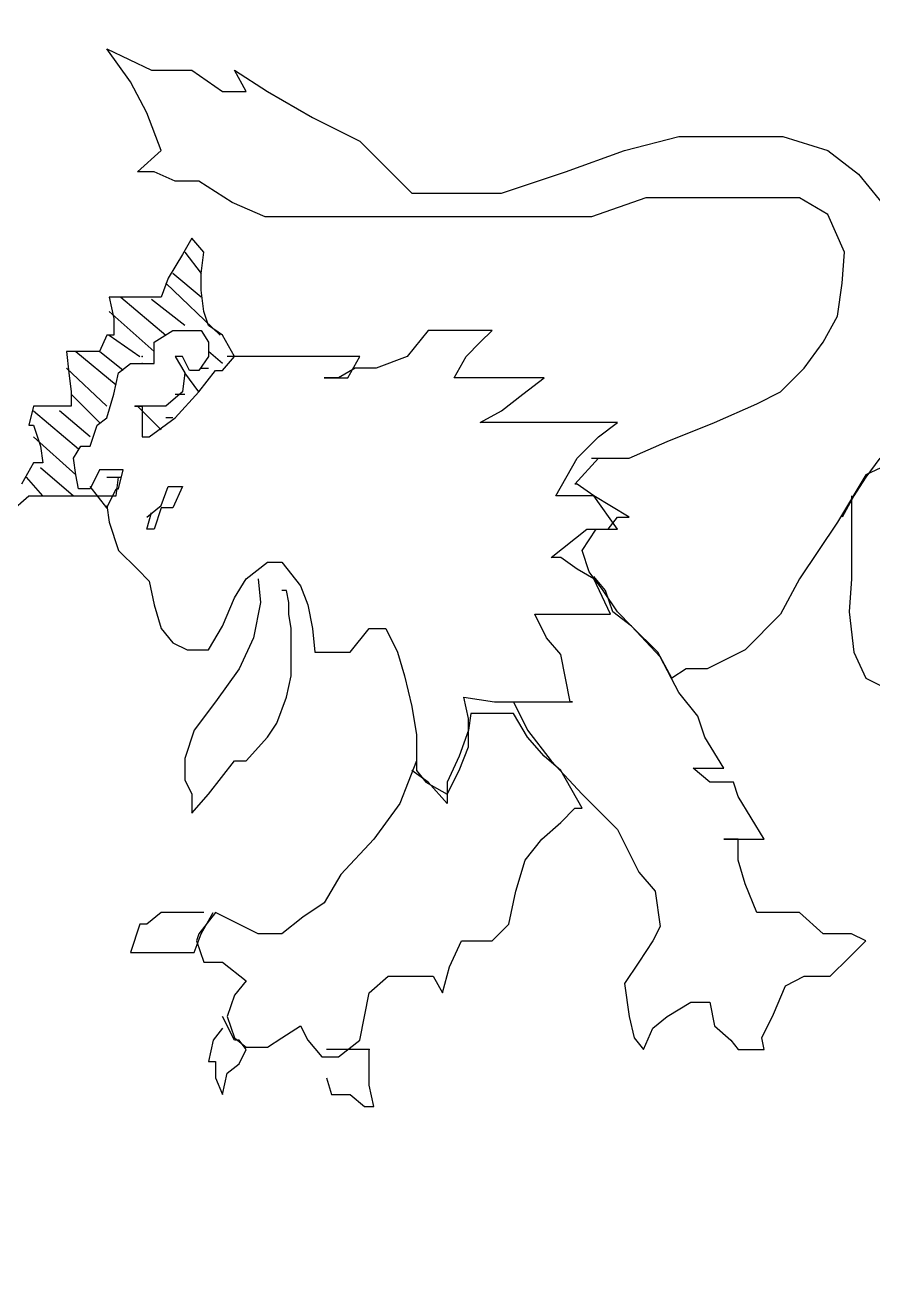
# Model space of a CAD drawing. Extents: x 747954 to 748544, y 4317181 to 4318208.
# Drawn here: x 747985.58 to 747989.17, y 4318042.19 to 4318047.51 of the extents above; entities that cross this region are included whole.
import ezdxf

# ---------------------------------------------------------------- set-up
doc = ezdxf.new("R2010")
doc.units = 0
doc.layers.get('0').update_dxf_attribs({"linetype": 'CONTINUOUS'})

msp = doc.modelspace()

# ---------------------------------------------------------------- linework, layer by layer
at = {"color": 0, "linetype": 'CONTINUOUS'}
for p, q in [((747986.03, 4318047.27), (747985.93, 4318047.41)), ((747985.93, 4318047.41), (747986.12, 4318047.32)), ((747986.03, 4318047.27), (747985.93, 4318047.41)), ((747985.93, 4318047.41), (747986.12, 4318047.32)), ((747986.12, 4318047.32), (747986.29, 4318047.32)), ((747986.12, 4318047.32), (747986.29, 4318047.32)), ((747986.29, 4318047.32), (747986.42, 4318047.23)), ((747986.29, 4318047.32), (747986.42, 4318047.23)), ((747986.47, 4318047.32), (747986.61, 4318047.23)), ((747986.52, 4318047.23), (747986.47, 4318047.32)), ((747986.47, 4318047.32), (747986.61, 4318047.23)), ((747986.52, 4318047.23), (747986.47, 4318047.32)), ((747986.1, 4318047.14), (747986.03, 4318047.27)), ((747986.1, 4318047.14), (747986.03, 4318047.27)), ((747986.42, 4318047.23), (747986.52, 4318047.23)), ((747986.42, 4318047.23), (747986.52, 4318047.23)), ((747986.61, 4318047.23), (747986.8, 4318047.12)), ((747986.61, 4318047.23), (747986.8, 4318047.12)), ((747986.16, 4318046.98), (747986.1, 4318047.14)), ((747986.16, 4318046.98), (747986.1, 4318047.14)), ((747986.8, 4318047.12), (747987, 4318047.02)), ((747986.8, 4318047.12), (747987, 4318047.02)), ((747987, 4318047.02), (747987.1, 4318046.92)), ((747987, 4318047.02), (747987.1, 4318046.92)), ((747988.12, 4318046.98), (747988.35, 4318047.04)), ((747988.12, 4318046.98), (747988.35, 4318047.04)), ((747988.35, 4318047.04), (747988.58, 4318047.04)), ((747988.35, 4318047.04), (747988.58, 4318047.04)), ((747988.58, 4318047.04), (747988.79, 4318047.04)), ((747988.58, 4318047.04), (747988.79, 4318047.04)), ((747988.79, 4318047.04), (747988.98, 4318046.98)), ((747988.79, 4318047.04), (747988.98, 4318046.98)), ((747986.06, 4318046.89), (747986.16, 4318046.98)), ((747986.06, 4318046.89), (747986.16, 4318046.98)), ((747987.87, 4318046.89), (747988.12, 4318046.98)), ((747987.87, 4318046.89), (747988.12, 4318046.98)), ((747988.98, 4318046.98), (747989.11, 4318046.88)), ((747988.98, 4318046.98), (747989.11, 4318046.88)), ((747987.1, 4318046.92), (747987.22, 4318046.8)), ((747987.1, 4318046.92), (747987.22, 4318046.8)), ((747986.13, 4318046.89), (747986.06, 4318046.89)), ((747986.13, 4318046.89), (747986.06, 4318046.89)), ((747986.22, 4318046.85), (747986.13, 4318046.89)), ((747986.22, 4318046.85), (747986.13, 4318046.89)), ((747986.32, 4318046.85), (747986.22, 4318046.85)), ((747986.32, 4318046.85), (747986.22, 4318046.85)), ((747986.46, 4318046.76), (747986.32, 4318046.85)), ((747986.46, 4318046.76), (747986.32, 4318046.85)), ((747987.6, 4318046.8), (747987.87, 4318046.89)), ((747987.6, 4318046.8), (747987.87, 4318046.89)), ((747989.11, 4318046.88), (747989.24, 4318046.72)), ((747989.11, 4318046.88), (747989.24, 4318046.72)), ((747987.22, 4318046.8), (747987.34, 4318046.8)), ((747987.22, 4318046.8), (747987.34, 4318046.8)), ((747987.34, 4318046.8), (747987.6, 4318046.8)), ((747987.34, 4318046.8), (747987.6, 4318046.8)), ((747986.6, 4318046.7), (747986.46, 4318046.76)), ((747986.6, 4318046.7), (747986.46, 4318046.76)), ((747988.21, 4318046.78), (747987.98, 4318046.7)), ((747988.21, 4318046.78), (747987.98, 4318046.7)), ((747988.49, 4318046.78), (747988.21, 4318046.78)), ((747988.49, 4318046.78), (747988.21, 4318046.78)), ((747988.69, 4318046.78), (747988.49, 4318046.78)), ((747988.69, 4318046.78), (747988.49, 4318046.78)), ((747988.86, 4318046.78), (747988.69, 4318046.78)), ((747988.86, 4318046.78), (747988.69, 4318046.78)), ((747988.98, 4318046.71), (747988.86, 4318046.78)), ((747988.98, 4318046.71), (747988.86, 4318046.78)), ((747986.81, 4318046.7), (747986.6, 4318046.7)), ((747986.81, 4318046.7), (747986.6, 4318046.7)), ((747986.99, 4318046.7), (747986.81, 4318046.7)), ((747986.99, 4318046.7), (747986.81, 4318046.7)), ((747987.11, 4318046.7), (747986.99, 4318046.7)), ((747987.11, 4318046.7), (747986.99, 4318046.7)), ((747987.33, 4318046.7), (747987.11, 4318046.7)), ((747987.33, 4318046.7), (747987.11, 4318046.7)), ((747987.59, 4318046.7), (747987.33, 4318046.7)), ((747987.59, 4318046.7), (747987.33, 4318046.7)), ((747987.78, 4318046.7), (747987.59, 4318046.7)), ((747987.78, 4318046.7), (747987.59, 4318046.7)), ((747987.98, 4318046.7), (747987.78, 4318046.7)), ((747987.98, 4318046.7), (747987.78, 4318046.7)), ((747989.05, 4318046.55), (747988.98, 4318046.71)), ((747989.05, 4318046.55), (747988.98, 4318046.71)), ((747986.29, 4318046.61), (747986.25, 4318046.54)), ((747986.29, 4318046.61), (747986.25, 4318046.54)), ((747986.34, 4318046.55), (747986.29, 4318046.61)), ((747986.34, 4318046.55), (747986.29, 4318046.61)), ((747986.25, 4318046.54), (747986.19, 4318046.44)), ((747986.25, 4318046.54), (747986.19, 4318046.44)), ((747986.26, 4318046.55), (747986.33, 4318046.46)), ((747986.26, 4318046.55), (747986.33, 4318046.46)), ((747986.33, 4318046.46), (747986.34, 4318046.55)), ((747986.33, 4318046.46), (747986.34, 4318046.55)), ((747989.04, 4318046.42), (747989.05, 4318046.55)), ((747989.04, 4318046.42), (747989.05, 4318046.55)), ((747986.19, 4318046.44), (747986.16, 4318046.36)), ((747986.19, 4318046.44), (747986.16, 4318046.36)), ((747986.18, 4318046.42), (747986.41, 4318046.2)), ((747986.18, 4318046.42), (747986.41, 4318046.2)), ((747986.33, 4318046.36), (747986.21, 4318046.46)), ((747986.33, 4318046.36), (747986.21, 4318046.46)), ((747986.33, 4318046.39), (747986.33, 4318046.46)), ((747986.33, 4318046.39), (747986.33, 4318046.46)), ((747989.02, 4318046.28), (747989.04, 4318046.42)), ((747989.02, 4318046.28), (747989.04, 4318046.42)), ((747986.34, 4318046.3), (747986.33, 4318046.39)), ((747986.34, 4318046.3), (747986.33, 4318046.39)), ((747986, 4318046.36), (747985.94, 4318046.36)), ((747985.94, 4318046.36), (747985.96, 4318046.27)), ((747986, 4318046.36), (747985.94, 4318046.36)), ((747985.94, 4318046.36), (747985.96, 4318046.27)), ((747985.99, 4318046.36), (747986.18, 4318046.2)), ((747985.99, 4318046.36), (747986.18, 4318046.2)), ((747986.05, 4318046.36), (747986, 4318046.36)), ((747986.05, 4318046.36), (747986, 4318046.36)), ((747986.12, 4318046.36), (747986.05, 4318046.36)), ((747986.12, 4318046.36), (747986.05, 4318046.36)), ((747986.16, 4318046.36), (747986.12, 4318046.36)), ((747986.16, 4318046.36), (747986.12, 4318046.36)), ((747986.26, 4318046.24), (747986.12, 4318046.35)), ((747986.26, 4318046.24), (747986.12, 4318046.35)), ((747986.13, 4318046.13), (747985.94, 4318046.3)), ((747986.13, 4318046.13), (747985.94, 4318046.3)), ((747985.96, 4318046.27), (747985.96, 4318046.2)), ((747985.96, 4318046.27), (747985.96, 4318046.2)), ((747986.36, 4318046.24), (747986.34, 4318046.3)), ((747986.36, 4318046.24), (747986.34, 4318046.3)), ((747988.96, 4318046.17), (747989.02, 4318046.28)), ((747988.96, 4318046.17), (747989.02, 4318046.28)), ((747986.13, 4318046.17), (747986.21, 4318046.22)), ((747986.13, 4318046.17), (747986.21, 4318046.22)), ((747986.21, 4318046.22), (747986.27, 4318046.22)), ((747986.21, 4318046.22), (747986.27, 4318046.22)), ((747986.27, 4318046.22), (747986.33, 4318046.22)), ((747986.27, 4318046.22), (747986.33, 4318046.22)), ((747986.33, 4318046.22), (747986.36, 4318046.17)), ((747986.33, 4318046.22), (747986.36, 4318046.17)), ((747986.42, 4318046.2), (747986.36, 4318046.24)), ((747986.42, 4318046.2), (747986.36, 4318046.24)), ((747987.29, 4318046.22), (747987.2, 4318046.11)), ((747987.29, 4318046.22), (747987.2, 4318046.11)), ((747987.4, 4318046.22), (747987.29, 4318046.22)), ((747987.4, 4318046.22), (747987.29, 4318046.22)), ((747987.56, 4318046.22), (747987.4, 4318046.22)), ((747987.56, 4318046.22), (747987.4, 4318046.22)), ((747987.51, 4318046.17), (747987.56, 4318046.22)), ((747987.51, 4318046.17), (747987.56, 4318046.22)), ((747985.93, 4318046.2), (747985.9, 4318046.13)), ((747985.93, 4318046.2), (747985.9, 4318046.13)), ((747985.96, 4318046.2), (747985.93, 4318046.2)), ((747985.96, 4318046.2), (747985.93, 4318046.2)), ((747985.94, 4318046.2), (747986.07, 4318046.11)), ((747985.94, 4318046.2), (747986.07, 4318046.11)), ((747986.13, 4318046.08), (747986.13, 4318046.17)), ((747986.13, 4318046.08), (747986.13, 4318046.17)), ((747986.36, 4318046.17), (747986.36, 4318046.11)), ((747986.36, 4318046.17), (747986.36, 4318046.11)), ((747986.47, 4318046.11), (747986.42, 4318046.2)), ((747986.47, 4318046.11), (747986.42, 4318046.2)), ((747987.45, 4318046.11), (747987.51, 4318046.17)), ((747987.45, 4318046.11), (747987.51, 4318046.17)), ((747988.88, 4318046.06), (747988.96, 4318046.17)), ((747988.88, 4318046.06), (747988.96, 4318046.17)), ((747985.78, 4318046.13), (747985.76, 4318046.13)), ((747985.76, 4318046.13), (747985.77, 4318046.04)), ((747985.78, 4318046.13), (747985.76, 4318046.13)), ((747985.76, 4318046.13), (747985.77, 4318046.04)), ((747985.86, 4318046.13), (747985.78, 4318046.13)), ((747985.86, 4318046.13), (747985.78, 4318046.13)), ((747985.8, 4318046.13), (747985.97, 4318045.99)), ((747985.8, 4318046.13), (747985.97, 4318045.99)), ((747985.9, 4318046.13), (747985.86, 4318046.13)), ((747985.9, 4318046.13), (747985.86, 4318046.13)), ((747986, 4318046.05), (747985.9, 4318046.13)), ((747986, 4318046.05), (747985.9, 4318046.13)), ((747986.25, 4318046.11), (747986.22, 4318046.11)), ((747986.22, 4318046.11), (747986.26, 4318046.04)), ((747986.25, 4318046.11), (747986.22, 4318046.11)), ((747986.22, 4318046.11), (747986.26, 4318046.04)), ((747986.28, 4318046.05), (747986.25, 4318046.11)), ((747986.28, 4318046.05), (747986.25, 4318046.11)), ((747986.36, 4318046.11), (747986.32, 4318046.05)), ((747986.36, 4318046.11), (747986.32, 4318046.05)), ((747986.42, 4318046.08), (747986.36, 4318046.13)), ((747986.42, 4318046.08), (747986.36, 4318046.13)), ((747986.42, 4318046.05), (747986.47, 4318046.11)), ((747986.42, 4318046.05), (747986.47, 4318046.11)), ((747986.47, 4318046.11), (747986.44, 4318046.11)), ((747986.47, 4318046.11), (747986.44, 4318046.11)), ((747986.52, 4318046.11), (747986.47, 4318046.11)), ((747986.52, 4318046.11), (747986.47, 4318046.11)), ((747986.6, 4318046.11), (747986.52, 4318046.11)), ((747986.6, 4318046.11), (747986.52, 4318046.11)), ((747986.75, 4318046.11), (747986.6, 4318046.11)), ((747986.75, 4318046.11), (747986.6, 4318046.11)), ((747986.85, 4318046.11), (747986.75, 4318046.11)), ((747986.85, 4318046.11), (747986.75, 4318046.11)), ((747986.98, 4318046.11), (747986.85, 4318046.11)), ((747986.98, 4318046.11), (747986.85, 4318046.11)), ((747986.95, 4318046.02), (747987, 4318046.11)), ((747986.95, 4318046.02), (747987, 4318046.11)), ((747987, 4318046.11), (747986.98, 4318046.11)), ((747987, 4318046.11), (747986.98, 4318046.11)), ((747987.2, 4318046.11), (747987.07, 4318046.06)), ((747987.2, 4318046.11), (747987.07, 4318046.06)), ((747987.4, 4318046.02), (747987.45, 4318046.11)), ((747987.4, 4318046.02), (747987.45, 4318046.11)), ((747985.93, 4318045.9), (747985.76, 4318046.06)), ((747985.93, 4318045.9), (747985.76, 4318046.06)), ((747985.98, 4318046.04), (747986.03, 4318046.08)), ((747985.98, 4318046.04), (747986.03, 4318046.08)), ((747986.03, 4318046.08), (747986.08, 4318046.08)), ((747986.03, 4318046.08), (747986.08, 4318046.08)), ((747986.08, 4318046.08), (747986.13, 4318046.08)), ((747986.08, 4318046.08), (747986.13, 4318046.08)), ((747986.32, 4318046.05), (747986.28, 4318046.05)), ((747986.32, 4318046.05), (747986.28, 4318046.05)), ((747986.32, 4318045.96), (747986.39, 4318046.05)), ((747986.32, 4318045.96), (747986.39, 4318046.05)), ((747986.33, 4318046.06), (747986.36, 4318046.06)), ((747986.33, 4318046.06), (747986.36, 4318046.06)), ((747986.39, 4318046.05), (747986.42, 4318046.05)), ((747986.39, 4318046.05), (747986.42, 4318046.05)), ((747986.98, 4318046.06), (747986.91, 4318046.02)), ((747986.98, 4318046.06), (747986.91, 4318046.02)), ((747987.07, 4318046.06), (747986.98, 4318046.06)), ((747987.07, 4318046.06), (747986.98, 4318046.06)), ((747988.78, 4318045.96), (747988.88, 4318046.06)), ((747988.78, 4318045.96), (747988.88, 4318046.06)), ((747985.77, 4318046.04), (747985.78, 4318045.96)), ((747985.77, 4318046.04), (747985.78, 4318045.96)), ((747985.96, 4318045.95), (747985.98, 4318046.04)), ((747985.96, 4318045.95), (747985.98, 4318046.04)), ((747986.26, 4318046.04), (747986.25, 4318045.96)), ((747986.26, 4318046.04), (747986.25, 4318045.96)), ((747986.32, 4318045.96), (747986.26, 4318046.04)), ((747986.32, 4318045.96), (747986.26, 4318046.04)), ((747986.87, 4318046.02), (747986.85, 4318046.02)), ((747986.85, 4318046.02), (747986.95, 4318046.02)), ((747986.87, 4318046.02), (747986.85, 4318046.02)), ((747986.85, 4318046.02), (747986.95, 4318046.02)), ((747986.91, 4318046.02), (747986.87, 4318046.02)), ((747986.91, 4318046.02), (747986.87, 4318046.02)), ((747987.43, 4318046.02), (747987.4, 4318046.02)), ((747987.43, 4318046.02), (747987.4, 4318046.02)), ((747987.51, 4318046.02), (747987.43, 4318046.02)), ((747987.51, 4318046.02), (747987.43, 4318046.02)), ((747987.6, 4318046.02), (747987.51, 4318046.02)), ((747987.6, 4318046.02), (747987.51, 4318046.02)), ((747987.72, 4318046.02), (747987.6, 4318046.02)), ((747987.72, 4318046.02), (747987.6, 4318046.02)), ((747987.69, 4318045.95), (747987.78, 4318046.02)), ((747987.69, 4318045.95), (747987.78, 4318046.02)), ((747987.78, 4318046.02), (747987.72, 4318046.02)), ((747987.78, 4318046.02), (747987.72, 4318046.02)), ((747985.78, 4318045.96), (747985.78, 4318045.9)), ((747985.78, 4318045.96), (747985.78, 4318045.9)), ((747985.78, 4318045.95), (747985.9, 4318045.83)), ((747985.78, 4318045.95), (747985.9, 4318045.83)), ((747985.93, 4318045.85), (747985.96, 4318045.95)), ((747985.93, 4318045.85), (747985.96, 4318045.95)), ((747986.25, 4318045.96), (747986.18, 4318045.9)), ((747986.25, 4318045.96), (747986.18, 4318045.9)), ((747986.22, 4318045.85), (747986.32, 4318045.96)), ((747986.22, 4318045.85), (747986.32, 4318045.96)), ((747986.22, 4318045.95), (747986.26, 4318045.95)), ((747986.22, 4318045.95), (747986.26, 4318045.95)), ((747987.6, 4318045.88), (747987.69, 4318045.95)), ((747987.6, 4318045.88), (747987.69, 4318045.95)), ((747988.68, 4318045.91), (747988.78, 4318045.96)), ((747988.68, 4318045.91), (747988.78, 4318045.96)), ((747985.62, 4318045.9), (747985.6, 4318045.82)), ((747985.62, 4318045.9), (747985.6, 4318045.82)), ((747985.65, 4318045.9), (747985.62, 4318045.9)), ((747985.65, 4318045.9), (747985.62, 4318045.9)), ((747985.71, 4318045.9), (747985.65, 4318045.9)), ((747985.71, 4318045.9), (747985.65, 4318045.9)), ((747985.73, 4318045.9), (747985.71, 4318045.9)), ((747985.73, 4318045.9), (747985.71, 4318045.9)), ((747985.78, 4318045.9), (747985.73, 4318045.9)), ((747985.78, 4318045.9), (747985.73, 4318045.9)), ((747986.09, 4318045.9), (747986.05, 4318045.9)), ((747986.05, 4318045.9), (747986.08, 4318045.9)), ((747986.09, 4318045.9), (747986.05, 4318045.9)), ((747986.05, 4318045.9), (747986.08, 4318045.9)), ((747986.06, 4318045.9), (747986.16, 4318045.8)), ((747986.06, 4318045.9), (747986.16, 4318045.8)), ((747986.08, 4318045.9), (747986.08, 4318045.77)), ((747986.08, 4318045.9), (747986.08, 4318045.77)), ((747986.11, 4318045.9), (747986.09, 4318045.9)), ((747986.11, 4318045.9), (747986.09, 4318045.9)), ((747986.13, 4318045.9), (747986.11, 4318045.9)), ((747986.13, 4318045.9), (747986.11, 4318045.9)), ((747986.18, 4318045.9), (747986.13, 4318045.9)), ((747986.18, 4318045.9), (747986.13, 4318045.9)), ((747988.5, 4318045.83), (747988.68, 4318045.91)), ((747988.5, 4318045.83), (747988.68, 4318045.91)), ((747985.62, 4318045.88), (747985.81, 4318045.72)), ((747985.62, 4318045.88), (747985.81, 4318045.72)), ((747985.86, 4318045.77), (747985.73, 4318045.88)), ((747985.86, 4318045.77), (747985.73, 4318045.88)), ((747985.89, 4318045.82), (747985.93, 4318045.85)), ((747985.89, 4318045.82), (747985.93, 4318045.85)), ((747986.11, 4318045.77), (747986.22, 4318045.85)), ((747986.11, 4318045.77), (747986.22, 4318045.85)), ((747986.21, 4318045.85), (747986.18, 4318045.85)), ((747986.21, 4318045.85), (747986.18, 4318045.85)), ((747987.51, 4318045.83), (747987.6, 4318045.88)), ((747987.51, 4318045.83), (747987.6, 4318045.88)), ((747985.6, 4318045.82), (747985.62, 4318045.82)), ((747985.6, 4318045.82), (747985.62, 4318045.82)), ((747985.62, 4318045.82), (747985.65, 4318045.73)), ((747985.62, 4318045.82), (747985.65, 4318045.73)), ((747985.86, 4318045.73), (747985.89, 4318045.82)), ((747985.86, 4318045.73), (747985.89, 4318045.82)), ((747987.59, 4318045.83), (747987.51, 4318045.83)), ((747987.59, 4318045.83), (747987.51, 4318045.83)), ((747987.67, 4318045.83), (747987.59, 4318045.83)), ((747987.67, 4318045.83), (747987.59, 4318045.83)), ((747987.79, 4318045.83), (747987.67, 4318045.83)), ((747987.79, 4318045.83), (747987.67, 4318045.83)), ((747987.92, 4318045.83), (747987.79, 4318045.83)), ((747987.92, 4318045.83), (747987.79, 4318045.83)), ((747988.09, 4318045.83), (747987.92, 4318045.83)), ((747988.09, 4318045.83), (747987.92, 4318045.83)), ((747988.01, 4318045.77), (747988.09, 4318045.83)), ((747988.01, 4318045.77), (747988.09, 4318045.83)), ((747988.3, 4318045.75), (747988.5, 4318045.83)), ((747988.3, 4318045.75), (747988.5, 4318045.83)), ((747985.8, 4318045.61), (747985.62, 4318045.77)), ((747985.8, 4318045.61), (747985.62, 4318045.77)), ((747985.65, 4318045.73), (747985.66, 4318045.66)), ((747985.65, 4318045.73), (747985.66, 4318045.66)), ((747985.79, 4318045.68), (747985.82, 4318045.73)), ((747985.79, 4318045.68), (747985.82, 4318045.73)), ((747985.82, 4318045.73), (747985.86, 4318045.73)), ((747985.82, 4318045.73), (747985.86, 4318045.73)), ((747986.08, 4318045.77), (747986.11, 4318045.77)), ((747986.08, 4318045.77), (747986.11, 4318045.77)), ((747987.92, 4318045.68), (747988.01, 4318045.77)), ((747987.92, 4318045.68), (747988.01, 4318045.77)), ((747988.14, 4318045.68), (747988.3, 4318045.75)), ((747988.14, 4318045.68), (747988.3, 4318045.75)), ((747985.8, 4318045.61), (747985.79, 4318045.68)), ((747985.8, 4318045.61), (747985.79, 4318045.68)), ((747987.83, 4318045.52), (747987.92, 4318045.68)), ((747987.83, 4318045.52), (747987.92, 4318045.68)), ((747987.91, 4318045.57), (747988.01, 4318045.68)), ((747987.91, 4318045.57), (747988.01, 4318045.68)), ((747987.98, 4318045.68), (747988.14, 4318045.68)), ((747987.98, 4318045.68), (747988.14, 4318045.68)), ((747988.01, 4318045.68), (747988.07, 4318045.68)), ((747988.01, 4318045.68), (747988.07, 4318045.68)), ((747989.2, 4318045.68), (747989.14, 4318045.6)), ((747989.29, 4318045.68), (747989.14, 4318045.61)), ((747989.2, 4318045.68), (747989.14, 4318045.6)), ((747989.29, 4318045.68), (747989.14, 4318045.61)), ((747985.62, 4318045.66), (747985.57, 4318045.57)), ((747985.62, 4318045.66), (747985.57, 4318045.57)), ((747985.66, 4318045.66), (747985.62, 4318045.66)), ((747985.66, 4318045.66), (747985.62, 4318045.66)), ((747985.65, 4318045.64), (747985.79, 4318045.52)), ((747985.65, 4318045.64), (747985.79, 4318045.52)), ((747985.9, 4318045.63), (747985.86, 4318045.55)), ((747985.9, 4318045.63), (747985.86, 4318045.55)), ((747985.93, 4318045.63), (747985.9, 4318045.63)), ((747985.93, 4318045.63), (747985.9, 4318045.63)), ((747985.98, 4318045.63), (747985.93, 4318045.63)), ((747985.98, 4318045.63), (747985.93, 4318045.63)), ((747985.98, 4318045.55), (747986, 4318045.63)), ((747986, 4318045.63), (747985.98, 4318045.63)), ((747985.98, 4318045.55), (747986, 4318045.63)), ((747986, 4318045.63), (747985.98, 4318045.63)), ((747985.66, 4318045.52), (747985.59, 4318045.6)), ((747985.66, 4318045.52), (747985.59, 4318045.6)), ((747985.81, 4318045.55), (747985.8, 4318045.61)), ((747985.81, 4318045.55), (747985.8, 4318045.61)), ((747985.93, 4318045.6), (747985.97, 4318045.6)), ((747985.93, 4318045.6), (747985.97, 4318045.6)), ((747985.97, 4318045.6), (747985.98, 4318045.6)), ((747985.97, 4318045.52), (747985.98, 4318045.6)), ((747985.97, 4318045.6), (747985.98, 4318045.6)), ((747985.97, 4318045.52), (747985.98, 4318045.6)), ((747985.98, 4318045.6), (747985.99, 4318045.6)), ((747985.98, 4318045.6), (747985.99, 4318045.6)), ((747987.92, 4318045.57), (747987.91, 4318045.57)), ((747987.92, 4318045.57), (747987.91, 4318045.57)), ((747987.99, 4318045.52), (747987.92, 4318045.57)), ((747987.99, 4318045.52), (747987.92, 4318045.57)), ((747989.14, 4318045.61), (747989.02, 4318045.41)), ((747989.14, 4318045.61), (747989.02, 4318045.41)), ((747989.14, 4318045.6), (747989.09, 4318045.52)), ((747989.14, 4318045.6), (747989.09, 4318045.52)), ((747985.52, 4318045.45), (747985.6, 4318045.52)), ((747985.52, 4318045.45), (747985.6, 4318045.52)), ((747985.6, 4318045.52), (747985.68, 4318045.52)), ((747985.6, 4318045.52), (747985.68, 4318045.52)), ((747985.68, 4318045.52), (747985.76, 4318045.52)), ((747985.68, 4318045.52), (747985.76, 4318045.52)), ((747985.76, 4318045.52), (747985.82, 4318045.52)), ((747985.76, 4318045.52), (747985.82, 4318045.52)), ((747985.86, 4318045.55), (747985.81, 4318045.55)), ((747985.86, 4318045.55), (747985.81, 4318045.55)), ((747985.82, 4318045.52), (747985.86, 4318045.52)), ((747985.82, 4318045.52), (747985.86, 4318045.52)), ((747985.93, 4318045.47), (747985.86, 4318045.56)), ((747985.93, 4318045.47), (747985.86, 4318045.56)), ((747985.86, 4318045.52), (747985.89, 4318045.52)), ((747985.86, 4318045.52), (747985.89, 4318045.52)), ((747985.89, 4318045.52), (747985.9, 4318045.52)), ((747985.89, 4318045.52), (747985.9, 4318045.52)), ((747985.9, 4318045.52), (747985.94, 4318045.52)), ((747985.9, 4318045.52), (747985.94, 4318045.52)), ((747985.93, 4318045.47), (747985.97, 4318045.55)), ((747985.93, 4318045.47), (747985.97, 4318045.55)), ((747985.94, 4318045.52), (747985.97, 4318045.52)), ((747985.94, 4318045.52), (747985.97, 4318045.52)), ((747985.97, 4318045.55), (747985.98, 4318045.55)), ((747985.97, 4318045.55), (747985.98, 4318045.55)), ((747986.16, 4318045.48), (747986.19, 4318045.56)), ((747986.16, 4318045.48), (747986.19, 4318045.56)), ((747986.19, 4318045.56), (747986.25, 4318045.56)), ((747986.19, 4318045.56), (747986.25, 4318045.56)), ((747986.25, 4318045.56), (747986.21, 4318045.47)), ((747986.25, 4318045.56), (747986.21, 4318045.47)), ((747987.92, 4318045.52), (747987.83, 4318045.52)), ((747987.92, 4318045.52), (747987.83, 4318045.52)), ((747987.99, 4318045.52), (747987.92, 4318045.52)), ((747987.99, 4318045.52), (747987.92, 4318045.52)), ((747988.09, 4318045.38), (747987.99, 4318045.52)), ((747988.14, 4318045.43), (747987.99, 4318045.52)), ((747988.09, 4318045.38), (747987.99, 4318045.52)), ((747988.14, 4318045.43), (747987.99, 4318045.52)), ((747989.09, 4318045.52), (747989.04, 4318045.43)), ((747989.09, 4318045.52), (747989.04, 4318045.43)), ((747989.08, 4318045.52), (747989.08, 4318045.35)), ((747989.08, 4318045.52), (747989.08, 4318045.35)), ((747985.93, 4318045.48), (747985.94, 4318045.41)), ((747985.93, 4318045.48), (747985.94, 4318045.41)), ((747986.1, 4318045.43), (747986.16, 4318045.48)), ((747986.1, 4318045.43), (747986.16, 4318045.48)), ((747986.16, 4318045.47), (747986.13, 4318045.38)), ((747986.16, 4318045.47), (747986.13, 4318045.38)), ((747986.18, 4318045.47), (747986.16, 4318045.47)), ((747986.18, 4318045.47), (747986.16, 4318045.47)), ((747986.21, 4318045.47), (747986.18, 4318045.47)), ((747986.21, 4318045.47), (747986.18, 4318045.47)), ((747985.94, 4318045.41), (747985.98, 4318045.29)), ((747985.94, 4318045.41), (747985.98, 4318045.29)), ((747986.1, 4318045.38), (747986.12, 4318045.45)), ((747986.1, 4318045.38), (747986.12, 4318045.45)), ((747988.05, 4318045.38), (747988.09, 4318045.43)), ((747988.05, 4318045.38), (747988.09, 4318045.43)), ((747988.09, 4318045.43), (747988.14, 4318045.43)), ((747988.09, 4318045.43), (747988.14, 4318045.43)), ((747989.02, 4318045.41), (747988.86, 4318045.17)), ((747989.02, 4318045.41), (747988.86, 4318045.17)), ((747986.11, 4318045.38), (747986.1, 4318045.38)), ((747986.11, 4318045.38), (747986.1, 4318045.38)), ((747986.13, 4318045.38), (747986.11, 4318045.38)), ((747986.13, 4318045.38), (747986.11, 4318045.38)), ((747987.81, 4318045.26), (747987.96, 4318045.38)), ((747987.81, 4318045.26), (747987.96, 4318045.38)), ((747987.94, 4318045.29), (747988, 4318045.38)), ((747987.94, 4318045.29), (747988, 4318045.38)), ((747987.96, 4318045.38), (747988.05, 4318045.38)), ((747987.96, 4318045.38), (747988.05, 4318045.38)), ((747988, 4318045.38), (747988.07, 4318045.38)), ((747988, 4318045.38), (747988.07, 4318045.38)), ((747988.07, 4318045.38), (747988.09, 4318045.38)), ((747988.07, 4318045.38), (747988.09, 4318045.38)), ((747989.08, 4318045.35), (747989.08, 4318045.17)), ((747989.08, 4318045.35), (747989.08, 4318045.17)), ((747985.98, 4318045.29), (747986.06, 4318045.21)), ((747985.98, 4318045.29), (747986.06, 4318045.21)), ((747987.85, 4318045.26), (747987.81, 4318045.26)), ((747987.85, 4318045.26), (747987.81, 4318045.26)), ((747987.92, 4318045.21), (747987.85, 4318045.26)), ((747987.92, 4318045.21), (747987.85, 4318045.26)), ((747987.97, 4318045.2), (747987.94, 4318045.29)), ((747987.97, 4318045.2), (747987.94, 4318045.29)), ((747986.06, 4318045.21), (747986.11, 4318045.16)), ((747986.06, 4318045.21), (747986.11, 4318045.16)), ((747986.52, 4318045.17), (747986.61, 4318045.24)), ((747986.52, 4318045.17), (747986.61, 4318045.24)), ((747986.61, 4318045.24), (747986.67, 4318045.24)), ((747986.61, 4318045.24), (747986.67, 4318045.24)), ((747986.67, 4318045.24), (747986.75, 4318045.14)), ((747986.67, 4318045.24), (747986.75, 4318045.14)), ((747987.99, 4318045.17), (747987.92, 4318045.21)), ((747987.99, 4318045.17), (747987.92, 4318045.21)), ((747988.03, 4318045.12), (747987.97, 4318045.2)), ((747988.03, 4318045.12), (747987.97, 4318045.2)), ((747986.11, 4318045.16), (747986.13, 4318045.06)), ((747986.11, 4318045.16), (747986.13, 4318045.06)), ((747986.47, 4318045.09), (747986.52, 4318045.17)), ((747986.47, 4318045.09), (747986.52, 4318045.17)), ((747986.57, 4318045.17), (747986.58, 4318045.07)), ((747986.57, 4318045.17), (747986.58, 4318045.07)), ((747986.75, 4318045.14), (747986.78, 4318045.06)), ((747986.75, 4318045.14), (747986.78, 4318045.06)), ((747988.04, 4318045.12), (747987.99, 4318045.18)), ((747988.04, 4318045.12), (747987.99, 4318045.18)), ((747988.06, 4318045.02), (747987.99, 4318045.17)), ((747988.06, 4318045.02), (747987.99, 4318045.17)), ((747988.86, 4318045.17), (747988.78, 4318045.02)), ((747988.86, 4318045.17), (747988.78, 4318045.02)), ((747989.08, 4318045.17), (747989.07, 4318045.03)), ((747989.08, 4318045.17), (747989.07, 4318045.03)), ((747986.42, 4318044.97), (747986.47, 4318045.09)), ((747986.42, 4318044.97), (747986.47, 4318045.09)), ((747986.69, 4318045.12), (747986.67, 4318045.12)), ((747986.69, 4318045.12), (747986.67, 4318045.12)), ((747986.7, 4318045.07), (747986.69, 4318045.12)), ((747986.7, 4318045.07), (747986.69, 4318045.12)), ((747988.09, 4318045.03), (747988.03, 4318045.12)), ((747988.09, 4318045.03), (747988.03, 4318045.12)), ((747988.07, 4318045.03), (747988.04, 4318045.12)), ((747988.07, 4318045.03), (747988.04, 4318045.12)), ((747986.13, 4318045.06), (747986.16, 4318044.96)), ((747986.13, 4318045.06), (747986.16, 4318044.96)), ((747986.58, 4318045.07), (747986.55, 4318044.92)), ((747986.58, 4318045.07), (747986.55, 4318044.92)), ((747986.7, 4318045.02), (747986.7, 4318045.07)), ((747986.7, 4318045.02), (747986.7, 4318045.07)), ((747986.78, 4318045.06), (747986.8, 4318044.96)), ((747986.78, 4318045.06), (747986.8, 4318044.96)), ((747986.71, 4318044.96), (747986.7, 4318045.02)), ((747986.71, 4318044.96), (747986.7, 4318045.02)), ((747987.79, 4318044.92), (747987.74, 4318045.02)), ((747987.74, 4318045.02), (747987.87, 4318045.02)), ((747987.79, 4318044.92), (747987.74, 4318045.02)), ((747987.74, 4318045.02), (747987.87, 4318045.02)), ((747987.87, 4318045.02), (747988, 4318045.02)), ((747987.87, 4318045.02), (747988, 4318045.02)), ((747988, 4318045.02), (747988.06, 4318045.02)), ((747988, 4318045.02), (747988.06, 4318045.02)), ((747988.15, 4318044.97), (747988.07, 4318045.03)), ((747988.15, 4318044.97), (747988.07, 4318045.03)), ((747988.15, 4318044.97), (747988.09, 4318045.03)), ((747988.15, 4318044.97), (747988.09, 4318045.03)), ((747988.78, 4318045.02), (747988.63, 4318044.87)), ((747988.78, 4318045.02), (747988.63, 4318044.87)), ((747989.07, 4318045.03), (747989.09, 4318044.86)), ((747989.07, 4318045.03), (747989.09, 4318044.86)), ((747986.16, 4318044.96), (747986.21, 4318044.9)), ((747986.16, 4318044.96), (747986.21, 4318044.9)), ((747986.36, 4318044.87), (747986.42, 4318044.97)), ((747986.36, 4318044.87), (747986.42, 4318044.97)), ((747986.71, 4318044.86), (747986.71, 4318044.96)), ((747986.71, 4318044.86), (747986.71, 4318044.96)), ((747986.8, 4318044.96), (747986.81, 4318044.86)), ((747986.8, 4318044.96), (747986.81, 4318044.86)), ((747986.96, 4318044.86), (747987.04, 4318044.96)), ((747986.96, 4318044.86), (747987.04, 4318044.96)), ((747987.04, 4318044.96), (747987.11, 4318044.96)), ((747987.04, 4318044.96), (747987.11, 4318044.96)), ((747987.11, 4318044.96), (747987.16, 4318044.86)), ((747987.11, 4318044.96), (747987.16, 4318044.86)), ((747988.26, 4318044.86), (747988.15, 4318044.97)), ((747988.27, 4318044.84), (747988.15, 4318044.97)), ((747988.26, 4318044.86), (747988.15, 4318044.97)), ((747988.27, 4318044.84), (747988.15, 4318044.97)), ((747986.21, 4318044.9), (747986.27, 4318044.87)), ((747986.21, 4318044.9), (747986.27, 4318044.87)), ((747986.55, 4318044.92), (747986.49, 4318044.79)), ((747986.55, 4318044.92), (747986.49, 4318044.79)), ((747987.85, 4318044.85), (747987.79, 4318044.92)), ((747987.85, 4318044.85), (747987.79, 4318044.92)), ((747986.27, 4318044.87), (747986.36, 4318044.87)), ((747986.27, 4318044.87), (747986.36, 4318044.87)), ((747986.71, 4318044.76), (747986.71, 4318044.86)), ((747986.71, 4318044.76), (747986.71, 4318044.86)), ((747986.81, 4318044.86), (747986.89, 4318044.86)), ((747986.81, 4318044.86), (747986.89, 4318044.86)), ((747986.89, 4318044.86), (747986.96, 4318044.86)), ((747986.89, 4318044.86), (747986.96, 4318044.86)), ((747987.16, 4318044.86), (747987.19, 4318044.76)), ((747987.16, 4318044.86), (747987.19, 4318044.76)), ((747987.89, 4318044.65), (747987.85, 4318044.85)), ((747987.89, 4318044.65), (747987.85, 4318044.85)), ((747988.32, 4318044.75), (747988.26, 4318044.86)), ((747988.32, 4318044.75), (747988.26, 4318044.86)), ((747988.35, 4318044.69), (747988.27, 4318044.84)), ((747988.35, 4318044.69), (747988.27, 4318044.84)), ((747988.63, 4318044.87), (747988.47, 4318044.79)), ((747988.63, 4318044.87), (747988.47, 4318044.79)), ((747989.09, 4318044.86), (747989.14, 4318044.75)), ((747989.09, 4318044.86), (747989.14, 4318044.75)), ((747986.49, 4318044.79), (747986.39, 4318044.65)), ((747986.49, 4318044.79), (747986.39, 4318044.65)), ((747988.38, 4318044.79), (747988.32, 4318044.75)), ((747988.38, 4318044.79), (747988.32, 4318044.75)), ((747988.47, 4318044.79), (747988.38, 4318044.79)), ((747988.47, 4318044.79), (747988.38, 4318044.79)), ((747986.69, 4318044.67), (747986.71, 4318044.76)), ((747986.69, 4318044.67), (747986.71, 4318044.76)), ((747987.19, 4318044.76), (747987.22, 4318044.63)), ((747987.19, 4318044.76), (747987.22, 4318044.63)), ((747989.14, 4318044.75), (747989.3, 4318044.67)), ((747989.14, 4318044.75), (747989.3, 4318044.67)), ((747986.65, 4318044.56), (747986.69, 4318044.67)), ((747986.65, 4318044.56), (747986.69, 4318044.67)), ((747987.44, 4318044.67), (747987.57, 4318044.65)), ((747987.46, 4318044.58), (747987.44, 4318044.67)), ((747987.44, 4318044.67), (747987.57, 4318044.65)), ((747987.46, 4318044.58), (747987.44, 4318044.67)), ((747988.43, 4318044.59), (747988.35, 4318044.69)), ((747988.43, 4318044.59), (747988.35, 4318044.69)), ((747986.39, 4318044.65), (747986.3, 4318044.53)), ((747986.39, 4318044.65), (747986.3, 4318044.53)), ((747987.22, 4318044.63), (747987.24, 4318044.51)), ((747987.22, 4318044.63), (747987.24, 4318044.51)), ((747987.57, 4318044.65), (747987.68, 4318044.65)), ((747987.57, 4318044.65), (747987.68, 4318044.65)), ((747987.65, 4318044.65), (747987.71, 4318044.53)), ((747987.65, 4318044.65), (747987.71, 4318044.53)), ((747987.68, 4318044.65), (747987.76, 4318044.65)), ((747987.68, 4318044.65), (747987.76, 4318044.65)), ((747987.76, 4318044.65), (747987.81, 4318044.65)), ((747987.76, 4318044.65), (747987.81, 4318044.65)), ((747987.81, 4318044.65), (747987.9, 4318044.65)), ((747987.81, 4318044.65), (747987.9, 4318044.65)), ((747987.9, 4318044.65), (747987.89, 4318044.65)), ((747987.9, 4318044.65), (747987.89, 4318044.65)), ((747986.61, 4318044.5), (747986.65, 4318044.56)), ((747986.61, 4318044.5), (747986.65, 4318044.56)), ((747987.47, 4318044.6), (747987.46, 4318044.53)), ((747987.47, 4318044.6), (747987.46, 4318044.53)), ((747987.46, 4318044.46), (747987.46, 4318044.58)), ((747987.46, 4318044.46), (747987.46, 4318044.58)), ((747987.59, 4318044.6), (747987.47, 4318044.6)), ((747987.59, 4318044.6), (747987.47, 4318044.6)), ((747987.65, 4318044.6), (747987.59, 4318044.6)), ((747987.65, 4318044.6), (747987.59, 4318044.6)), ((747987.71, 4318044.5), (747987.65, 4318044.6)), ((747987.71, 4318044.5), (747987.65, 4318044.6)), ((747988.46, 4318044.5), (747988.43, 4318044.59)), ((747988.46, 4318044.5), (747988.43, 4318044.59)), ((747986.3, 4318044.53), (747986.26, 4318044.41)), ((747986.3, 4318044.53), (747986.26, 4318044.41)), ((747987.24, 4318044.51), (747987.24, 4318044.44)), ((747987.24, 4318044.51), (747987.24, 4318044.44)), ((747987.46, 4318044.53), (747987.42, 4318044.42)), ((747987.46, 4318044.53), (747987.42, 4318044.42)), ((747987.71, 4318044.53), (747987.81, 4318044.4)), ((747987.71, 4318044.53), (747987.81, 4318044.4)), ((747986.52, 4318044.4), (747986.61, 4318044.5)), ((747986.52, 4318044.4), (747986.61, 4318044.5)), ((747987.42, 4318044.36), (747987.46, 4318044.46)), ((747987.42, 4318044.36), (747987.46, 4318044.46)), ((747987.78, 4318044.42), (747987.71, 4318044.5)), ((747987.78, 4318044.42), (747987.71, 4318044.5)), ((747988.54, 4318044.37), (747988.46, 4318044.5)), ((747988.54, 4318044.37), (747988.46, 4318044.5)), ((747986.26, 4318044.41), (747986.26, 4318044.32)), ((747986.26, 4318044.41), (747986.26, 4318044.32)), ((747986.36, 4318044.26), (747986.47, 4318044.4)), ((747986.36, 4318044.26), (747986.47, 4318044.4)), ((747986.47, 4318044.4), (747986.52, 4318044.4)), ((747986.47, 4318044.4), (747986.52, 4318044.4)), ((747987.24, 4318044.4), (747987.17, 4318044.22)), ((747987.24, 4318044.4), (747987.17, 4318044.22)), ((747987.24, 4318044.44), (747987.24, 4318044.36)), ((747987.24, 4318044.44), (747987.24, 4318044.36)), ((747987.42, 4318044.42), (747987.37, 4318044.31)), ((747987.42, 4318044.42), (747987.37, 4318044.31)), ((747987.85, 4318044.36), (747987.78, 4318044.42)), ((747987.85, 4318044.36), (747987.78, 4318044.42)), ((747987.81, 4318044.4), (747987.94, 4318044.26)), ((747987.81, 4318044.4), (747987.94, 4318044.26)), ((747987.29, 4318044.31), (747987.22, 4318044.36)), ((747987.29, 4318044.31), (747987.22, 4318044.36)), ((747987.24, 4318044.36), (747987.28, 4318044.31)), ((747987.24, 4318044.36), (747987.28, 4318044.31)), ((747987.37, 4318044.26), (747987.42, 4318044.36)), ((747987.37, 4318044.26), (747987.42, 4318044.36)), ((747987.94, 4318044.2), (747987.85, 4318044.36)), ((747987.94, 4318044.2), (747987.85, 4318044.36)), ((747988.48, 4318044.31), (747988.41, 4318044.37)), ((747988.41, 4318044.37), (747988.44, 4318044.37)), ((747988.48, 4318044.31), (747988.41, 4318044.37)), ((747988.41, 4318044.37), (747988.44, 4318044.37)), ((747988.44, 4318044.37), (747988.54, 4318044.37)), ((747988.44, 4318044.37), (747988.54, 4318044.37)), ((747986.26, 4318044.32), (747986.29, 4318044.26)), ((747986.26, 4318044.32), (747986.29, 4318044.26)), ((747987.28, 4318044.31), (747987.37, 4318044.26)), ((747987.28, 4318044.31), (747987.37, 4318044.26)), ((747987.37, 4318044.22), (747987.29, 4318044.31)), ((747987.37, 4318044.22), (747987.29, 4318044.31)), ((747987.37, 4318044.31), (747987.37, 4318044.22)), ((747987.37, 4318044.31), (747987.37, 4318044.22)), ((747988.58, 4318044.31), (747988.48, 4318044.31)), ((747988.58, 4318044.31), (747988.48, 4318044.31)), ((747988.6, 4318044.25), (747988.58, 4318044.31)), ((747988.6, 4318044.25), (747988.58, 4318044.31)), ((747986.29, 4318044.26), (747986.29, 4318044.18)), ((747986.29, 4318044.18), (747986.36, 4318044.26)), ((747986.29, 4318044.26), (747986.29, 4318044.18)), ((747986.29, 4318044.18), (747986.36, 4318044.26)), ((747987.94, 4318044.26), (747988.09, 4318044.11)), ((747987.94, 4318044.26), (747988.09, 4318044.11)), ((747988.71, 4318044.07), (747988.6, 4318044.25)), ((747988.71, 4318044.07), (747988.6, 4318044.25)), ((747987.17, 4318044.22), (747987.06, 4318044.07)), ((747987.17, 4318044.22), (747987.06, 4318044.07)), ((747987.85, 4318044.14), (747987.91, 4318044.2)), ((747987.85, 4318044.14), (747987.91, 4318044.2)), ((747987.91, 4318044.2), (747987.94, 4318044.2)), ((747987.91, 4318044.2), (747987.94, 4318044.2)), ((747987.77, 4318044.07), (747987.85, 4318044.14)), ((747987.77, 4318044.07), (747987.85, 4318044.14)), ((747988.09, 4318044.11), (747988.18, 4318043.93)), ((747988.09, 4318044.11), (747988.18, 4318043.93)), ((747987.06, 4318044.07), (747986.92, 4318043.92)), ((747987.06, 4318044.07), (747986.92, 4318043.92)), ((747987.7, 4318043.98), (747987.77, 4318044.07)), ((747987.7, 4318043.98), (747987.77, 4318044.07)), ((747988.6, 4318044.07), (747988.54, 4318044.07)), ((747988.54, 4318044.07), (747988.57, 4318044.07)), ((747988.6, 4318044.07), (747988.54, 4318044.07)), ((747988.54, 4318044.07), (747988.57, 4318044.07)), ((747988.57, 4318044.07), (747988.64, 4318044.07)), ((747988.57, 4318044.07), (747988.64, 4318044.07)), ((747988.6, 4318043.98), (747988.6, 4318044.07)), ((747988.6, 4318043.98), (747988.6, 4318044.07)), ((747988.64, 4318044.07), (747988.71, 4318044.07)), ((747988.64, 4318044.07), (747988.71, 4318044.07)), ((747987.66, 4318043.85), (747987.7, 4318043.98)), ((747987.66, 4318043.85), (747987.7, 4318043.98)), ((747988.63, 4318043.88), (747988.6, 4318043.98)), ((747988.63, 4318043.88), (747988.6, 4318043.98)), ((747986.92, 4318043.92), (747986.85, 4318043.8)), ((747986.92, 4318043.92), (747986.85, 4318043.8)), ((747988.18, 4318043.93), (747988.25, 4318043.85)), ((747988.18, 4318043.93), (747988.25, 4318043.85)), ((747988.68, 4318043.76), (747988.63, 4318043.88)), ((747988.68, 4318043.76), (747988.63, 4318043.88)), ((747987.63, 4318043.71), (747987.66, 4318043.85)), ((747987.63, 4318043.71), (747987.66, 4318043.85)), ((747988.25, 4318043.85), (747988.27, 4318043.7)), ((747988.25, 4318043.85), (747988.27, 4318043.7)), ((747986.16, 4318043.76), (747986.1, 4318043.71)), ((747986.16, 4318043.76), (747986.1, 4318043.71)), ((747986.26, 4318043.76), (747986.16, 4318043.76)), ((747986.26, 4318043.76), (747986.16, 4318043.76)), ((747986.34, 4318043.76), (747986.26, 4318043.76)), ((747986.34, 4318043.76), (747986.26, 4318043.76)), ((747986.39, 4318043.76), (747986.32, 4318043.67)), ((747986.39, 4318043.76), (747986.32, 4318043.67)), ((747986.33, 4318043.67), (747986.38, 4318043.76)), ((747986.33, 4318043.67), (747986.38, 4318043.76)), ((747986.57, 4318043.67), (747986.39, 4318043.76)), ((747986.57, 4318043.67), (747986.39, 4318043.76)), ((747986.85, 4318043.8), (747986.76, 4318043.74)), ((747986.85, 4318043.8), (747986.76, 4318043.74)), ((747988.76, 4318043.76), (747988.68, 4318043.76)), ((747988.76, 4318043.76), (747988.68, 4318043.76)), ((747988.86, 4318043.76), (747988.76, 4318043.76)), ((747988.86, 4318043.76), (747988.76, 4318043.76)), ((747988.96, 4318043.67), (747988.86, 4318043.76)), ((747988.96, 4318043.67), (747988.86, 4318043.76)), ((747986.07, 4318043.71), (747986.03, 4318043.59)), ((747986.07, 4318043.71), (747986.03, 4318043.59)), ((747986.1, 4318043.71), (747986.07, 4318043.71)), ((747986.1, 4318043.71), (747986.07, 4318043.71)), ((747986.76, 4318043.74), (747986.67, 4318043.67)), ((747986.76, 4318043.74), (747986.67, 4318043.67)), ((747987.56, 4318043.64), (747987.63, 4318043.71)), ((747987.56, 4318043.64), (747987.63, 4318043.71)), ((747986.3, 4318043.59), (747986.33, 4318043.67)), ((747986.3, 4318043.59), (747986.33, 4318043.67)), ((747986.32, 4318043.67), (747986.31, 4318043.64)), ((747986.32, 4318043.67), (747986.31, 4318043.64)), ((747986.67, 4318043.67), (747986.57, 4318043.67)), ((747986.67, 4318043.67), (747986.57, 4318043.67)), ((747988.27, 4318043.7), (747988.24, 4318043.64)), ((747988.27, 4318043.7), (747988.24, 4318043.64)), ((747989.08, 4318043.67), (747988.96, 4318043.67)), ((747989.08, 4318043.67), (747988.96, 4318043.67)), ((747989.14, 4318043.64), (747989.08, 4318043.67)), ((747989.14, 4318043.64), (747989.08, 4318043.67)), ((747986.31, 4318043.64), (747986.34, 4318043.55)), ((747986.31, 4318043.64), (747986.34, 4318043.55)), ((747987.38, 4318043.53), (747987.43, 4318043.64)), ((747987.38, 4318043.53), (747987.43, 4318043.64)), ((747987.43, 4318043.64), (747987.46, 4318043.64)), ((747987.43, 4318043.64), (747987.46, 4318043.64)), ((747987.46, 4318043.64), (747987.51, 4318043.64)), ((747987.46, 4318043.64), (747987.51, 4318043.64)), ((747987.51, 4318043.64), (747987.54, 4318043.64)), ((747987.51, 4318043.64), (747987.54, 4318043.64)), ((747987.54, 4318043.64), (747987.56, 4318043.64)), ((747987.54, 4318043.64), (747987.56, 4318043.64)), ((747988.24, 4318043.64), (747988.18, 4318043.55)), ((747988.24, 4318043.64), (747988.18, 4318043.55)), ((747989.07, 4318043.57), (747989.14, 4318043.64)), ((747989.07, 4318043.57), (747989.14, 4318043.64)), ((747986.03, 4318043.59), (747986.1, 4318043.59)), ((747986.03, 4318043.59), (747986.1, 4318043.59)), ((747986.1, 4318043.59), (747986.16, 4318043.59)), ((747986.1, 4318043.59), (747986.16, 4318043.59)), ((747986.16, 4318043.59), (747986.22, 4318043.59)), ((747986.16, 4318043.59), (747986.22, 4318043.59)), ((747986.22, 4318043.59), (747986.26, 4318043.59)), ((747986.22, 4318043.59), (747986.26, 4318043.59)), ((747986.26, 4318043.59), (747986.29, 4318043.59)), ((747986.26, 4318043.59), (747986.29, 4318043.59)), ((747986.29, 4318043.59), (747986.3, 4318043.59)), ((747986.29, 4318043.59), (747986.3, 4318043.59)), ((747986.34, 4318043.55), (747986.42, 4318043.55)), ((747986.34, 4318043.55), (747986.42, 4318043.55)), ((747986.42, 4318043.55), (747986.52, 4318043.47)), ((747986.42, 4318043.55), (747986.52, 4318043.47)), ((747988.18, 4318043.55), (747988.12, 4318043.46)), ((747988.18, 4318043.55), (747988.12, 4318043.46)), ((747988.99, 4318043.49), (747989.07, 4318043.57)), ((747988.99, 4318043.49), (747989.07, 4318043.57)), ((747987.04, 4318043.42), (747987.12, 4318043.49)), ((747987.04, 4318043.42), (747987.12, 4318043.49)), ((747987.12, 4318043.49), (747987.2, 4318043.49)), ((747987.12, 4318043.49), (747987.2, 4318043.49)), ((747987.2, 4318043.49), (747987.26, 4318043.49)), ((747987.2, 4318043.49), (747987.26, 4318043.49)), ((747987.26, 4318043.49), (747987.31, 4318043.49)), ((747987.26, 4318043.49), (747987.31, 4318043.49)), ((747987.31, 4318043.49), (747987.35, 4318043.42)), ((747987.31, 4318043.49), (747987.35, 4318043.42)), ((747987.35, 4318043.42), (747987.38, 4318043.53)), ((747987.35, 4318043.42), (747987.38, 4318043.53)), ((747988.8, 4318043.45), (747988.88, 4318043.49)), ((747988.8, 4318043.45), (747988.88, 4318043.49)), ((747988.88, 4318043.49), (747988.99, 4318043.49)), ((747988.88, 4318043.49), (747988.99, 4318043.49)), ((747986.52, 4318043.47), (747986.47, 4318043.41)), ((747986.52, 4318043.47), (747986.47, 4318043.41)), ((747988.12, 4318043.46), (747988.14, 4318043.32)), ((747988.12, 4318043.46), (747988.14, 4318043.32)), ((747988.75, 4318043.33), (747988.8, 4318043.45)), ((747988.75, 4318043.33), (747988.8, 4318043.45)), ((747986.47, 4318043.41), (747986.44, 4318043.32)), ((747986.47, 4318043.41), (747986.44, 4318043.32)), ((747987.02, 4318043.32), (747987.04, 4318043.42)), ((747987.02, 4318043.32), (747987.04, 4318043.42)), ((747988.3, 4318043.32), (747988.4, 4318043.38)), ((747988.3, 4318043.32), (747988.4, 4318043.38)), ((747988.4, 4318043.38), (747988.48, 4318043.38)), ((747988.4, 4318043.38), (747988.48, 4318043.38)), ((747988.48, 4318043.38), (747988.5, 4318043.28)), ((747988.48, 4318043.38), (747988.5, 4318043.28)), ((747988.7, 4318043.23), (747988.75, 4318043.33)), ((747988.7, 4318043.23), (747988.75, 4318043.33)), ((747986.47, 4318043.22), (747986.42, 4318043.32)), ((747986.47, 4318043.22), (747986.42, 4318043.32)), ((747986.44, 4318043.32), (747986.47, 4318043.23)), ((747986.44, 4318043.32), (747986.47, 4318043.23)), ((747986.67, 4318043.23), (747986.75, 4318043.28)), ((747986.67, 4318043.23), (747986.75, 4318043.28)), ((747986.75, 4318043.28), (747986.78, 4318043.22)), ((747986.75, 4318043.28), (747986.78, 4318043.22)), ((747987, 4318043.22), (747987.02, 4318043.32)), ((747987, 4318043.22), (747987.02, 4318043.32)), ((747988.14, 4318043.32), (747988.16, 4318043.23)), ((747988.14, 4318043.32), (747988.16, 4318043.23)), ((747988.24, 4318043.27), (747988.3, 4318043.32)), ((747988.24, 4318043.27), (747988.3, 4318043.32)), ((747988.5, 4318043.28), (747988.57, 4318043.22)), ((747988.5, 4318043.28), (747988.57, 4318043.22)), ((747986.42, 4318043.27), (747986.38, 4318043.22)), ((747986.42, 4318043.27), (747986.38, 4318043.22)), ((747986.47, 4318043.23), (747986.52, 4318043.19)), ((747986.47, 4318043.23), (747986.52, 4318043.19)), ((747986.61, 4318043.19), (747986.67, 4318043.23)), ((747986.61, 4318043.19), (747986.67, 4318043.23)), ((747988.16, 4318043.23), (747988.2, 4318043.18)), ((747988.16, 4318043.23), (747988.2, 4318043.18)), ((747988.2, 4318043.18), (747988.24, 4318043.27)), ((747988.2, 4318043.18), (747988.24, 4318043.27)), ((747988.71, 4318043.18), (747988.7, 4318043.23)), ((747988.71, 4318043.18), (747988.7, 4318043.23)), ((747986.38, 4318043.22), (747986.36, 4318043.13)), ((747986.38, 4318043.22), (747986.36, 4318043.13)), ((747986.49, 4318043.22), (747986.47, 4318043.22)), ((747986.49, 4318043.22), (747986.47, 4318043.22)), ((747986.52, 4318043.18), (747986.49, 4318043.22)), ((747986.52, 4318043.18), (747986.49, 4318043.22)), ((747986.49, 4318043.12), (747986.52, 4318043.18)), ((747986.49, 4318043.12), (747986.52, 4318043.18)), ((747986.52, 4318043.19), (747986.61, 4318043.19)), ((747986.52, 4318043.19), (747986.61, 4318043.19)), ((747986.78, 4318043.22), (747986.84, 4318043.15)), ((747986.78, 4318043.22), (747986.84, 4318043.15)), ((747986.89, 4318043.18), (747986.86, 4318043.18)), ((747986.89, 4318043.18), (747986.86, 4318043.18)), ((747986.98, 4318043.18), (747986.89, 4318043.18)), ((747986.98, 4318043.18), (747986.89, 4318043.18)), ((747986.91, 4318043.15), (747987, 4318043.22)), ((747986.91, 4318043.15), (747987, 4318043.22)), ((747987.04, 4318043.18), (747986.98, 4318043.18)), ((747987.04, 4318043.18), (747986.98, 4318043.18)), ((747987.04, 4318043.1), (747987.04, 4318043.18)), ((747987.04, 4318043.1), (747987.04, 4318043.18)), ((747988.57, 4318043.22), (747988.6, 4318043.18)), ((747988.57, 4318043.22), (747988.6, 4318043.18)), ((747988.6, 4318043.18), (747988.66, 4318043.18)), ((747988.6, 4318043.18), (747988.66, 4318043.18)), ((747988.66, 4318043.18), (747988.71, 4318043.18)), ((747988.66, 4318043.18), (747988.71, 4318043.18)), ((747986.36, 4318043.13), (747986.39, 4318043.13)), ((747986.36, 4318043.13), (747986.39, 4318043.13)), ((747986.39, 4318043.13), (747986.39, 4318043.06)), ((747986.39, 4318043.13), (747986.39, 4318043.06)), ((747986.44, 4318043.08), (747986.49, 4318043.12)), ((747986.44, 4318043.08), (747986.49, 4318043.12)), ((747986.84, 4318043.15), (747986.91, 4318043.15)), ((747986.84, 4318043.15), (747986.91, 4318043.15)), ((747986.42, 4318042.99), (747986.44, 4318043.08)), ((747986.42, 4318042.99), (747986.44, 4318043.08)), ((747987.04, 4318043.03), (747987.04, 4318043.1)), ((747987.04, 4318043.03), (747987.04, 4318043.1)), ((747986.39, 4318043.06), (747986.42, 4318042.99)), ((747986.39, 4318043.06), (747986.42, 4318042.99)), ((747986.86, 4318043.06), (747986.88, 4318042.99)), ((747986.86, 4318043.06), (747986.88, 4318042.99)), ((747987.06, 4318042.94), (747987.04, 4318043.03)), ((747987.06, 4318042.94), (747987.04, 4318043.03)), ((747986.88, 4318042.99), (747986.96, 4318042.99)), ((747986.88, 4318042.99), (747986.96, 4318042.99)), ((747986.96, 4318042.99), (747987.02, 4318042.94)), ((747986.96, 4318042.99), (747987.02, 4318042.94)), ((747987.02, 4318042.94), (747987.06, 4318042.94)), ((747987.02, 4318042.94), (747987.06, 4318042.94))]:
    msp.add_line(p, q, dxfattribs=at)
for p in [(747986.08, 4318046.11), (747986.08, 4318046.11), (747986.08, 4318046.08), (747986.08, 4318046.08), (747986.05, 4318045.9), (747986.05, 4318045.9), (747986.08, 4318045.9), (747986.08, 4318045.9), (747985.93, 4318045.47), (747985.93, 4318045.47), (747987.04, 4318043.18), (747987.04, 4318043.18)]:
    msp.add_point(p, dxfattribs=at)

# ---------------------------------------------------------------- meshes
mesh = msp.add_polyface(dxfattribs=at)
corners = [(747954.5, 4317181), (747954.5, 4317181), (747954.5, 4317371.9618), (748262.5, 4317181), (747954.5, 4317546.4935), (748544, 4317181), (747954.5, 4318207.5), (748544, 4317842.0065), (748544, 4318207.5)]
mesh.append_faces([[corners[k] for k in face] for face in [(0, 1, 3, 2), (2, 3, 5, 4), (4, 5, 7, 6), (6, 7, 8, 8)]], dxfattribs={"vtx0": -1, "vtx2": -1, "color": 0})
mesh = msp.add_polyface(dxfattribs=at)
corners = [(747964.5, 4318021), (747964.5, 4318021), (747964.5, 4318195.2713), (748245.58, 4318021), (747964.5, 4318201.5), (748245.58, 4318027.2287), (748245.58, 4318201.5)]
mesh.append_faces([[corners[k] for k in face] for face in [(0, 1, 3, 2), (2, 3, 5, 4), (4, 5, 6, 6)]], dxfattribs={"vtx0": -1, "vtx2": -1, "color": 0})

doc.saveas('drawing.dxf')
